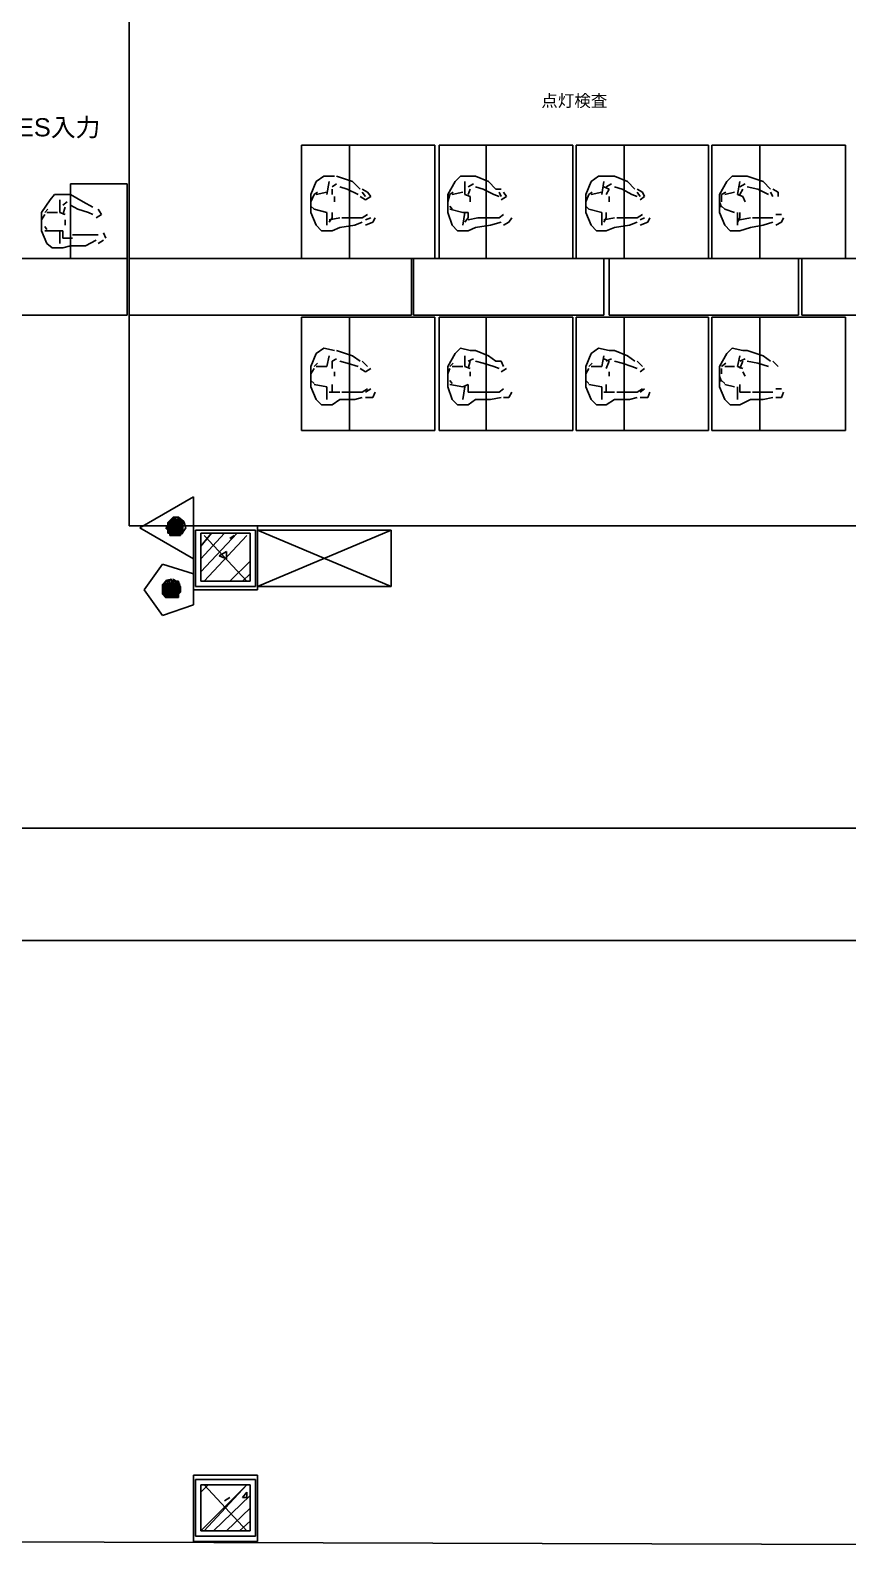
# Model space of a CAD drawing. Header units: millimetres. Extents: x 5 to 415, y 48 to 251.
# Drawn here: x 298.97 to 312.46, y 164.76 to 189.78 of the extents above; entities that cross this region are included whole.
import ezdxf

# ---------------------------------------------------------------- set-up
doc = ezdxf.new("R2010")
doc.units = ezdxf.units.MM
for name, color, linetype in [('H', 7, 'Continuous'), ('P', 7, 'Continuous'), ('T', 7, 'Continuous')]:
    doc.layers.add(name, color=color, linetype=linetype)

msp = doc.modelspace()

# ---------------------------------------------------------------- hatches: boundary and pattern name
at = {"layer": 'H', "linetype": 'Continuous'}
for points in [[(301.237, 181.487), (301.237, 181.663), (301.29, 181.698), (301.29, 181.487), (301.237, 181.487)], [(301.29, 181.434), (301.29, 181.698), (301.325, 181.733), (301.325, 181.434), (301.29, 181.434)], [(301.325, 181.434), (301.325, 181.733), (301.378, 181.733), (301.378, 181.434), (301.325, 181.434)], [(301.378, 181.434), (301.378, 181.733), (301.413, 181.733), (301.413, 181.434), (301.378, 181.434)], [(301.413, 181.434), (301.413, 181.733), (301.449, 181.698), (301.449, 181.434), (301.413, 181.434)], [(301.449, 181.487), (301.449, 181.698), (301.502, 181.663), (301.502, 181.487), (301.449, 181.487)], [(301.202, 181.575), (301.202, 181.61), (301.237, 181.61), (301.237, 181.522), (301.202, 181.575)], [(301.202, 180.428), (301.166, 180.463), (301.166, 180.64), (301.202, 180.675), (301.202, 180.428)], [(301.202, 180.428), (301.202, 180.675), (301.237, 180.675), (301.237, 180.428), (301.202, 180.428)], [(301.237, 180.428), (301.237, 180.675), (301.29, 180.675), (301.29, 180.428), (301.237, 180.428)], [(301.29, 180.428), (301.29, 180.728), (301.325, 180.675), (301.325, 180.428), (301.29, 180.428)], [(301.325, 180.428), (301.325, 180.675), (301.378, 180.675), (301.378, 180.428), (301.325, 180.428)], [(301.378, 180.428), (301.378, 180.675), (301.413, 180.675), (301.413, 180.428), (301.378, 180.428)], [(301.413, 180.463), (301.413, 180.64), (301.449, 180.605), (301.449, 180.516), (301.413, 180.463)]]:
    msp.add_hatch(color=256, dxfattribs=at).paths.add_polyline_path(points)

# ---------------------------------------------------------------- linework, layer by layer
at = {"layer": 'P'}
for points in [[(300.602, 197.273), (300.602, 181.61)], [(305.647, 187.889), (303.442, 187.889)], [(303.442, 187.889), (303.442, 186.02)], [(305.647, 187.889), (303.442, 187.889)], [(303.442, 187.889), (303.442, 186.02)], [(305.647, 187.889), (303.442, 187.889)], [(303.442, 187.889), (303.442, 186.02)], [(305.647, 187.889), (303.442, 187.889)], [(303.442, 187.889), (303.442, 186.02)], [(305.647, 187.889), (304.236, 187.889)], [(304.236, 187.889), (304.236, 186.02)], [(305.647, 186.02), (305.647, 187.889)], [(305.647, 186.02), (305.647, 187.889)], [(305.647, 186.02), (305.647, 187.889)], [(305.647, 186.02), (305.647, 187.889)], [(305.647, 186.02), (305.647, 187.889)], [(307.922, 187.889), (305.717, 187.889)], [(305.717, 187.889), (305.717, 186.02)], [(307.922, 187.889), (305.717, 187.889)], [(305.717, 187.889), (305.717, 186.02)], [(307.922, 187.889), (305.717, 187.889)], [(305.717, 187.889), (305.717, 186.02)], [(307.922, 187.889), (306.493, 187.889)], [(306.493, 187.889), (306.493, 186.02)], [(307.922, 186.02), (307.922, 187.889)], [(307.922, 186.02), (307.922, 187.889)], [(307.922, 186.02), (307.922, 187.889)], [(307.922, 186.02), (307.922, 187.889)], [(310.162, 187.889), (307.975, 187.889)], [(307.975, 187.889), (307.975, 186.02)], [(310.162, 187.889), (307.975, 187.889)], [(307.975, 187.889), (307.975, 186.02)], [(310.162, 187.889), (307.975, 187.889)], [(307.975, 187.889), (307.975, 186.02)], [(310.162, 187.889), (308.769, 187.889)], [(308.769, 187.889), (308.769, 186.02)], [(310.162, 186.02), (310.162, 187.889)], [(310.162, 186.02), (310.162, 187.889)], [(310.162, 186.02), (310.162, 187.889)], [(310.162, 186.02), (310.162, 187.889)], [(312.42, 187.889), (310.215, 187.889)], [(310.215, 187.889), (310.215, 186.02)], [(312.42, 187.889), (310.215, 187.889)], [(310.215, 187.889), (310.215, 186.02)], [(312.42, 187.889), (310.215, 187.889)], [(310.215, 187.889), (310.215, 186.02)], [(312.42, 187.889), (311.009, 187.889)], [(311.009, 187.889), (311.009, 186.02)], [(312.42, 186.02), (312.42, 187.889)], [(312.42, 186.02), (312.42, 187.889)], [(312.42, 186.02), (312.42, 187.889)], [(312.42, 186.02), (312.42, 187.889)], [(300.567, 187.254), (299.632, 187.254)], [(299.632, 187.254), (299.632, 186.02)], [(300.567, 186.02), (300.567, 187.254)], [(303.601, 187.078), (303.689, 187.29)], [(303.689, 187.29), (303.812, 187.378)], [(303.812, 187.378), (303.989, 187.378)], [(303.865, 187.078), (303.9, 187.29)], [(304.024, 187.254), (303.953, 187.202)], [(303.953, 187.166), (303.953, 187.078)], [(304.024, 187.378), (304.288, 187.29)], [(304.077, 187.202), (304.2, 187.166)], [(304.2, 187.166), (304.377, 187.078)], [(304.288, 187.29), (304.412, 187.166)], [(304.447, 187.166), (304.535, 187.113)], [(305.858, 187.078), (305.982, 187.29)], [(305.982, 187.29), (306.07, 187.378)], [(306.07, 187.378), (306.229, 187.378)], [(306.141, 187.078), (306.141, 187.29)], [(306.282, 187.254), (306.193, 187.202)], [(306.229, 187.166), (306.193, 187.078)], [(306.229, 187.378), (306.317, 187.378)], [(306.317, 187.378), (306.529, 187.29)], [(306.317, 187.202), (306.44, 187.166)], [(306.44, 187.166), (306.617, 187.078)], [(306.529, 187.29), (306.652, 187.166)], [(306.652, 187.166), (306.74, 187.166)], [(308.134, 187.078), (308.222, 187.29)], [(308.222, 187.29), (308.345, 187.378)], [(308.345, 187.378), (308.522, 187.378)], [(308.398, 187.078), (308.434, 187.29)], [(308.434, 187.202), (308.522, 187.166)], [(308.557, 187.254), (308.469, 187.202)], [(308.522, 187.166), (308.469, 187.078)], [(308.522, 187.378), (308.61, 187.378)], [(308.61, 187.378), (308.822, 187.29)], [(308.61, 187.202), (308.733, 187.166)], [(308.733, 187.166), (308.892, 187.078)], [(308.822, 187.29), (308.945, 187.166)], [(308.98, 187.166), (309.069, 187.113)], [(310.339, 187.078), (310.462, 187.29)], [(310.462, 187.29), (310.55, 187.378)], [(310.55, 187.378), (310.727, 187.378)], [(310.638, 187.078), (310.674, 187.29)], [(310.762, 187.254), (310.674, 187.202)], [(310.727, 187.166), (310.674, 187.078)], [(310.727, 187.378), (310.797, 187.378)], [(310.797, 187.378), (311.062, 187.29)], [(310.797, 187.202), (310.974, 187.166)], [(310.974, 187.166), (311.15, 187.078)], [(311.062, 187.29), (311.185, 187.166)], [(311.221, 187.166), (311.309, 187.113)], [(299.156, 186.778), (299.297, 186.99)], [(299.297, 186.99), (299.367, 187.078)], [(299.367, 187.078), (299.544, 187.078)], [(299.455, 186.778), (299.455, 186.99)], [(299.579, 186.955), (299.508, 186.902)], [(299.544, 187.078), (299.632, 187.078)], [(299.632, 187.078), (299.843, 186.955)], [(299.632, 186.902), (299.755, 186.831)], [(299.843, 186.955), (300.002, 186.866)], [(303.601, 187.078), (303.601, 186.778)], [(303.653, 187.078), (303.601, 186.955)], [(303.601, 186.955), (303.601, 186.866)], [(303.706, 187.113), (303.653, 187.078)], [(303.865, 187.113), (303.689, 187.078)], [(303.989, 186.955), (303.989, 187.043)], [(304.412, 187.043), (304.5, 186.99)], [(304.5, 187.043), (304.447, 187.113)], [(304.588, 187.043), (304.5, 186.99)], [(304.535, 187.113), (304.588, 187.043)], [(305.858, 187.078), (305.858, 186.778)], [(305.894, 187.078), (305.858, 186.955)], [(305.858, 186.955), (305.858, 186.866)], [(305.947, 187.113), (305.894, 187.078)], [(306.105, 187.113), (305.929, 187.078)], [(306.229, 187.043), (306.141, 187.078)], [(306.229, 186.955), (306.229, 187.043)], [(306.617, 187.078), (306.705, 187.043)], [(306.74, 187.043), (306.705, 187.113)], [(306.828, 187.043), (306.74, 186.99)], [(306.776, 187.113), (306.828, 187.043)], [(308.134, 187.078), (308.134, 186.778)], [(308.187, 187.078), (308.134, 186.955)], [(308.134, 186.955), (308.134, 186.866)], [(308.24, 187.113), (308.187, 187.078)], [(308.398, 187.113), (308.222, 187.078)], [(308.522, 186.955), (308.522, 187.043)], [(308.892, 187.078), (308.98, 187.043)], [(309.033, 187.043), (308.98, 187.113)], [(309.104, 187.043), (309.033, 186.99)], [(309.069, 187.113), (309.104, 187.043)], [(310.339, 187.078), (310.339, 186.778)], [(310.339, 186.955), (310.374, 186.866)], [(310.444, 187.113), (310.374, 187.078)], [(310.374, 187.078), (310.374, 186.955)], [(310.586, 187.113), (310.427, 187.078)], [(310.727, 187.043), (310.638, 187.078)], [(310.762, 186.955), (310.727, 187.043)], [(311.221, 187.043), (311.185, 187.113)], [(311.309, 187.113), (311.309, 187.043)], [(299.156, 186.778), (299.156, 186.478)], [(299.208, 186.743), (299.156, 186.655)], [(299.156, 186.655), (299.156, 186.531)], [(299.261, 186.831), (299.208, 186.778)], [(299.42, 186.778), (299.244, 186.778)], [(299.544, 186.743), (299.455, 186.778)], [(299.544, 186.866), (299.508, 186.743)], [(299.544, 186.567), (299.544, 186.655)], [(299.544, 186.655), (299.544, 186.567)], [(299.755, 186.831), (299.932, 186.778)], [(299.932, 186.778), (300.002, 186.743)], [(300.143, 186.743), (300.055, 186.69)], [(300.09, 186.831), (300.143, 186.743)], [(303.601, 186.884), (303.653, 186.831)], [(303.601, 186.778), (303.689, 186.567)], [(303.653, 186.831), (303.865, 186.778)], [(303.865, 186.778), (303.865, 186.567)], [(304.077, 186.69), (303.9, 186.655)], [(303.9, 186.619), (303.953, 186.69)], [(303.953, 186.69), (303.953, 186.778)], [(304.112, 186.69), (304.288, 186.69)], [(304.288, 186.69), (304.447, 186.69)], [(304.447, 186.69), (304.535, 186.743)], [(304.588, 186.69), (304.5, 186.655)], [(304.659, 186.69), (304.624, 186.619)], [(305.858, 186.778), (305.929, 186.567)], [(305.894, 186.884), (305.929, 186.831)], [(305.894, 186.831), (306.105, 186.778)], [(306.141, 186.778), (306.105, 186.567)], [(306.105, 186.778), (306.193, 186.778)], [(306.141, 186.619), (306.193, 186.69)], [(306.193, 186.69), (306.193, 186.778)], [(306.352, 186.69), (306.193, 186.655)], [(306.352, 186.69), (306.529, 186.69)], [(306.529, 186.69), (306.705, 186.69)], [(306.705, 186.69), (306.776, 186.743)], [(306.917, 186.69), (306.864, 186.619)], [(308.134, 186.884), (308.187, 186.831)], [(308.134, 186.778), (308.222, 186.567)], [(308.187, 186.831), (308.398, 186.778)], [(308.398, 186.778), (308.398, 186.567)], [(308.61, 186.69), (308.434, 186.655)], [(308.434, 186.619), (308.469, 186.69)], [(308.469, 186.69), (308.469, 186.778)], [(308.645, 186.69), (308.822, 186.69)], [(308.822, 186.69), (308.98, 186.69)], [(308.98, 186.69), (309.069, 186.743)], [(309.104, 186.69), (309.033, 186.655)], [(309.192, 186.69), (309.157, 186.619)], [(310.339, 186.778), (310.427, 186.567)], [(310.374, 186.884), (310.427, 186.831)], [(310.427, 186.831), (310.586, 186.778)], [(310.638, 186.778), (310.638, 186.567)], [(310.638, 186.619), (310.674, 186.69)], [(310.674, 186.69), (310.674, 186.778)], [(310.85, 186.69), (310.674, 186.655)], [(310.885, 186.69), (311.009, 186.69)], [(311.009, 186.69), (311.221, 186.69)], [(311.273, 186.743), (311.362, 186.743)], [(311.397, 186.69), (311.362, 186.619)], [(299.156, 186.478), (299.244, 186.267)], [(299.208, 186.549), (299.244, 186.496)], [(299.208, 186.478), (299.42, 186.478)], [(299.42, 186.478), (299.508, 186.478)], [(299.455, 186.478), (299.455, 186.267)], [(299.508, 186.355), (299.508, 186.478)], [(299.667, 186.408), (299.843, 186.408)], [(299.843, 186.408), (300.002, 186.408)], [(300.002, 186.408), (300.09, 186.408)], [(300.179, 186.443), (300.214, 186.355)], [(303.689, 186.567), (303.777, 186.478)], [(303.777, 186.478), (303.953, 186.478)], [(303.953, 186.478), (304.077, 186.531)], [(304.077, 186.531), (304.324, 186.567)], [(304.324, 186.567), (304.447, 186.619)], [(304.5, 186.567), (304.624, 186.619)], [(305.929, 186.567), (306.017, 186.478)], [(306.017, 186.478), (306.193, 186.478)], [(306.193, 186.478), (306.317, 186.531)], [(306.317, 186.531), (306.564, 186.567)], [(306.564, 186.567), (306.74, 186.619)], [(306.776, 186.567), (306.864, 186.619)], [(308.222, 186.567), (308.31, 186.478)], [(308.31, 186.478), (308.469, 186.478)], [(308.469, 186.478), (308.61, 186.531)], [(308.61, 186.531), (308.857, 186.567)], [(308.857, 186.567), (308.98, 186.619)], [(309.033, 186.567), (309.157, 186.619)], [(310.427, 186.567), (310.515, 186.478)], [(310.515, 186.478), (310.674, 186.478)], [(310.674, 186.478), (310.85, 186.531)], [(310.85, 186.531), (311.062, 186.567)], [(311.062, 186.567), (311.221, 186.619)], [(311.273, 186.567), (311.362, 186.619)], [(299.244, 186.267), (299.332, 186.196)], [(299.332, 186.196), (299.508, 186.196)], [(299.667, 186.355), (299.508, 186.355)], [(299.508, 186.196), (299.632, 186.231)], [(299.632, 186.231), (299.879, 186.231)], [(299.879, 186.231), (300.055, 186.32)], [(300.09, 186.267), (300.179, 186.32)], [(300.567, 186.02), (292.682, 186.02)], [(299.632, 186.02), (300.567, 186.02)], [(300.567, 185.085), (300.567, 186.02)], [(305.259, 186.02), (300.602, 186.02)], [(300.602, 186.02), (300.602, 185.085)], [(303.442, 186.02), (305.647, 186.02)], [(303.442, 186.02), (305.647, 186.02)], [(303.442, 186.02), (305.647, 186.02)], [(303.442, 186.02), (305.647, 186.02)], [(304.236, 186.02), (305.647, 186.02)], [(305.259, 185.085), (305.259, 186.02)], [(308.434, 186.02), (305.294, 186.02)], [(305.294, 186.02), (305.294, 185.085)], [(305.717, 186.02), (307.922, 186.02)], [(305.717, 186.02), (307.922, 186.02)], [(305.717, 186.02), (307.922, 186.02)], [(306.493, 186.02), (307.922, 186.02)], [(307.975, 186.02), (310.162, 186.02)], [(307.975, 186.02), (310.162, 186.02)], [(307.975, 186.02), (310.162, 186.02)], [(308.434, 185.085), (308.434, 186.02)], [(311.644, 186.02), (308.522, 186.02)], [(308.522, 186.02), (308.522, 185.085)], [(308.769, 186.02), (310.162, 186.02)], [(310.215, 186.02), (312.42, 186.02)], [(310.215, 186.02), (312.42, 186.02)], [(310.215, 186.02), (312.42, 186.02)], [(311.009, 186.02), (312.42, 186.02)], [(311.644, 185.085), (311.644, 186.02)], [(314.819, 186.02), (311.697, 186.02)], [(311.697, 186.02), (311.697, 185.085)], [(292.682, 185.085), (300.567, 185.085)], [(300.602, 185.085), (305.259, 185.085)], [(303.442, 185.05), (305.647, 185.05)], [(303.442, 183.18), (303.442, 185.05)], [(303.442, 185.05), (305.647, 185.05)], [(303.442, 183.18), (303.442, 185.05)], [(303.442, 185.05), (305.647, 185.05)], [(303.442, 183.18), (303.442, 185.05)], [(305.647, 185.05), (303.442, 185.05)], [(303.442, 185.05), (303.442, 183.18)], [(305.647, 185.05), (304.236, 185.05)], [(304.236, 185.05), (304.236, 183.18)], [(305.294, 185.085), (308.434, 185.085)], [(305.647, 185.05), (305.647, 183.18)], [(305.647, 185.05), (305.647, 183.18)], [(305.647, 185.05), (305.647, 183.18)], [(305.647, 183.18), (305.647, 185.05)], [(305.647, 183.18), (305.647, 185.05)], [(305.717, 185.05), (307.922, 185.05)], [(305.717, 183.18), (305.717, 185.05)], [(305.717, 185.05), (307.922, 185.05)], [(305.717, 183.18), (305.717, 185.05)], [(307.922, 185.05), (305.717, 185.05)], [(305.717, 185.05), (305.717, 183.18)], [(307.922, 185.05), (306.493, 185.05)], [(306.493, 185.05), (306.493, 183.18)], [(307.922, 185.05), (307.922, 183.18)], [(307.922, 185.05), (307.922, 183.18)], [(307.922, 183.18), (307.922, 185.05)], [(307.922, 183.18), (307.922, 185.05)], [(307.975, 185.05), (310.162, 185.05)], [(307.975, 183.18), (307.975, 185.05)], [(307.975, 185.05), (310.162, 185.05)], [(307.975, 183.18), (307.975, 185.05)], [(310.162, 185.05), (307.975, 185.05)], [(307.975, 185.05), (307.975, 183.18)], [(308.522, 185.085), (311.644, 185.085)], [(310.162, 185.05), (308.769, 185.05)], [(308.769, 185.05), (308.769, 183.18)], [(310.162, 185.05), (310.162, 183.18)], [(310.162, 185.05), (310.162, 183.18)], [(310.162, 183.18), (310.162, 185.05)], [(310.162, 183.18), (310.162, 185.05)], [(310.215, 185.05), (312.42, 185.05)], [(310.215, 183.18), (310.215, 185.05)], [(310.215, 185.05), (312.42, 185.05)], [(310.215, 183.18), (310.215, 185.05)], [(312.42, 185.05), (310.215, 185.05)], [(310.215, 185.05), (310.215, 183.18)], [(312.42, 185.05), (311.009, 185.05)], [(311.009, 185.05), (311.009, 183.18)], [(311.697, 185.085), (314.819, 185.085)], [(312.42, 185.05), (312.42, 183.18)], [(312.42, 185.05), (312.42, 183.18)], [(312.42, 183.18), (312.42, 185.05)], [(312.42, 183.18), (312.42, 185.05)], [(303.601, 184.238), (303.689, 184.45)], [(303.689, 184.45), (303.812, 184.538)], [(303.812, 184.538), (303.989, 184.503)], [(303.865, 184.238), (303.9, 184.415)], [(304.024, 184.503), (304.288, 184.415)], [(304.288, 184.415), (304.412, 184.326)], [(305.858, 184.238), (305.982, 184.45)], [(305.982, 184.45), (306.07, 184.538)], [(306.07, 184.538), (306.229, 184.503)], [(306.141, 184.238), (306.141, 184.415)], [(306.229, 184.503), (306.317, 184.503)], [(306.317, 184.503), (306.529, 184.415)], [(306.529, 184.415), (306.652, 184.326)], [(308.134, 184.238), (308.222, 184.45)], [(308.222, 184.45), (308.345, 184.538)], [(308.345, 184.538), (308.522, 184.503)], [(308.398, 184.238), (308.434, 184.415)], [(308.522, 184.503), (308.61, 184.503)], [(308.61, 184.503), (308.822, 184.415)], [(308.822, 184.415), (308.945, 184.326)], [(310.339, 184.238), (310.462, 184.45)], [(310.462, 184.45), (310.55, 184.538)], [(310.55, 184.538), (310.727, 184.503)], [(310.638, 184.238), (310.674, 184.415)], [(310.727, 184.503), (310.797, 184.503)], [(310.797, 184.503), (311.062, 184.415)], [(311.062, 184.415), (311.185, 184.326)], [(303.601, 184.238), (303.601, 183.903)], [(303.653, 184.203), (303.601, 184.115)], [(303.706, 184.291), (303.653, 184.238)], [(303.865, 184.238), (303.689, 184.238)], [(304.024, 184.362), (303.953, 184.326)], [(303.953, 184.326), (303.953, 184.203)], [(303.989, 184.079), (303.989, 184.15)], [(304.077, 184.326), (304.2, 184.291)], [(304.2, 184.291), (304.377, 184.238)], [(304.412, 184.203), (304.5, 184.15)], [(304.447, 184.326), (304.535, 184.238)], [(304.588, 184.203), (304.5, 184.15)], [(305.858, 184.238), (305.858, 183.903)], [(305.894, 184.203), (305.858, 184.115)], [(305.947, 184.291), (305.894, 184.238)], [(306.105, 184.238), (305.929, 184.238)], [(306.229, 184.203), (306.141, 184.238)], [(306.282, 184.362), (306.193, 184.326)], [(306.229, 184.326), (306.193, 184.203)], [(306.229, 184.079), (306.229, 184.15)], [(306.317, 184.326), (306.44, 184.291)], [(306.44, 184.291), (306.617, 184.238)], [(306.617, 184.238), (306.705, 184.203)], [(306.652, 184.326), (306.74, 184.326)], [(306.74, 184.326), (306.776, 184.238)], [(306.828, 184.203), (306.74, 184.15)], [(308.134, 184.238), (308.134, 183.903)], [(308.187, 184.203), (308.134, 184.115)], [(308.24, 184.291), (308.187, 184.238)], [(308.398, 184.238), (308.222, 184.238)], [(308.434, 184.362), (308.522, 184.326)], [(308.557, 184.362), (308.469, 184.326)], [(308.522, 184.326), (308.469, 184.203)], [(308.522, 184.079), (308.522, 184.15)], [(308.61, 184.326), (308.733, 184.291)], [(308.733, 184.291), (308.892, 184.238)], [(308.892, 184.238), (308.98, 184.203)], [(308.98, 184.326), (309.069, 184.238)], [(309.104, 184.203), (309.033, 184.15)], [(310.339, 184.238), (310.339, 183.903)], [(310.444, 184.291), (310.374, 184.238)], [(310.374, 184.203), (310.374, 184.115)], [(310.586, 184.238), (310.427, 184.238)], [(310.727, 184.203), (310.638, 184.238)], [(310.762, 184.362), (310.674, 184.326)], [(310.727, 184.326), (310.674, 184.203)], [(310.762, 184.079), (310.727, 184.15)], [(310.797, 184.326), (310.974, 184.291)], [(310.974, 184.291), (311.15, 184.238)], [(311.221, 184.326), (311.309, 184.238)], [(303.601, 184.079), (303.601, 183.991)], [(303.601, 184.009), (303.653, 183.956)], [(303.601, 183.903), (303.689, 183.691)], [(303.653, 183.938), (303.865, 183.903)], [(303.865, 183.903), (303.865, 183.691)], [(303.953, 183.815), (303.953, 183.938)], [(305.858, 184.079), (305.858, 183.991)], [(305.858, 183.903), (305.929, 183.691)], [(305.894, 184.009), (305.929, 183.956)], [(305.894, 183.938), (306.105, 183.903)], [(306.105, 183.903), (306.193, 183.938)], [(306.141, 183.903), (306.105, 183.691)], [(306.193, 183.815), (306.193, 183.938)], [(308.134, 184.079), (308.134, 183.991)], [(308.134, 184.009), (308.187, 183.956)], [(308.134, 183.903), (308.222, 183.691)], [(308.187, 183.938), (308.398, 183.903)], [(308.398, 183.903), (308.398, 183.691)], [(308.469, 183.815), (308.469, 183.938)], [(310.339, 184.079), (310.374, 183.991)], [(310.339, 183.903), (310.427, 183.691)], [(310.374, 184.009), (310.427, 183.956)], [(310.427, 183.938), (310.586, 183.903)], [(310.638, 183.903), (310.638, 183.691)], [(310.674, 183.815), (310.674, 183.938)], [(303.689, 183.691), (303.777, 183.603)], [(304.077, 183.815), (303.9, 183.815)], [(303.953, 183.603), (304.077, 183.691)], [(304.077, 183.691), (304.324, 183.691)], [(304.112, 183.815), (304.288, 183.815)], [(304.288, 183.815), (304.447, 183.815)], [(304.324, 183.691), (304.447, 183.727)], [(304.447, 183.815), (304.535, 183.868)], [(304.588, 183.868), (304.5, 183.815)], [(304.5, 183.727), (304.624, 183.727)], [(304.659, 183.815), (304.624, 183.727)], [(305.929, 183.691), (306.017, 183.603)], [(306.352, 183.815), (306.193, 183.815)], [(306.193, 183.603), (306.317, 183.691)], [(306.317, 183.691), (306.564, 183.691)], [(306.352, 183.815), (306.529, 183.815)], [(306.529, 183.815), (306.705, 183.815)], [(306.564, 183.691), (306.74, 183.727)], [(306.705, 183.815), (306.776, 183.868)], [(306.776, 183.727), (306.864, 183.727)], [(306.917, 183.815), (306.864, 183.727)], [(308.222, 183.691), (308.31, 183.603)], [(308.61, 183.815), (308.434, 183.815)], [(308.469, 183.603), (308.61, 183.691)], [(308.61, 183.691), (308.857, 183.691)], [(308.645, 183.815), (308.822, 183.815)], [(308.822, 183.815), (308.98, 183.815)], [(308.857, 183.691), (308.98, 183.727)], [(308.98, 183.815), (309.069, 183.868)], [(309.104, 183.868), (309.033, 183.815)], [(309.033, 183.727), (309.157, 183.727)], [(309.192, 183.815), (309.157, 183.727)], [(310.427, 183.691), (310.515, 183.603)], [(310.85, 183.815), (310.674, 183.815)], [(310.674, 183.603), (310.85, 183.691)], [(310.85, 183.691), (311.062, 183.691)], [(310.885, 183.815), (311.009, 183.815)], [(311.009, 183.815), (311.221, 183.815)], [(311.062, 183.691), (311.221, 183.727)], [(311.273, 183.868), (311.362, 183.868)], [(311.273, 183.727), (311.362, 183.727)], [(311.397, 183.815), (311.362, 183.727)], [(303.777, 183.603), (303.953, 183.603)], [(306.017, 183.603), (306.193, 183.603)], [(308.31, 183.603), (308.469, 183.603)], [(310.515, 183.603), (310.674, 183.603)], [(305.647, 183.18), (303.442, 183.18)], [(305.647, 183.18), (303.442, 183.18)], [(305.647, 183.18), (303.442, 183.18)], [(303.442, 183.18), (305.647, 183.18)], [(304.236, 183.18), (305.647, 183.18)], [(307.922, 183.18), (305.717, 183.18)], [(307.922, 183.18), (305.717, 183.18)], [(305.717, 183.18), (307.922, 183.18)], [(306.493, 183.18), (307.922, 183.18)], [(310.162, 183.18), (307.975, 183.18)], [(310.162, 183.18), (307.975, 183.18)], [(307.975, 183.18), (310.162, 183.18)], [(308.769, 183.18), (310.162, 183.18)], [(312.42, 183.18), (310.215, 183.18)], [(312.42, 183.18), (310.215, 183.18)], [(310.215, 183.18), (312.42, 183.18)], [(311.009, 183.18), (312.42, 183.18)], [(301.66, 182.086), (300.778, 181.575)], [(301.66, 181.063), (301.66, 182.086)], [(301.308, 181.716), (301.237, 181.628)], [(301.237, 181.487), (301.272, 181.698)], [(301.272, 181.698), (301.237, 181.663)], [(301.237, 181.487), (301.272, 181.698)], [(301.237, 181.663), (301.237, 181.539)], [(301.237, 181.539), (301.237, 181.663)], [(301.237, 181.663), (301.237, 181.539)], [(301.237, 181.61), (301.237, 181.663)], [(301.237, 181.663), (301.237, 181.539)], [(301.237, 181.539), (301.237, 181.663)], [(301.237, 181.663), (301.237, 181.663)], [(301.237, 181.539), (301.237, 181.663)], [(301.237, 181.663), (301.237, 181.487)], [(301.237, 181.663), (301.237, 181.487)], [(301.272, 181.451), (301.325, 181.751)], [(301.325, 181.751), (301.272, 181.698)], [(301.272, 181.451), (301.325, 181.751)], [(301.272, 181.698), (301.272, 181.487)], [(301.272, 181.698), (301.272, 181.487)], [(301.272, 181.451), (301.272, 181.698)], [(301.272, 181.487), (301.272, 181.698)], [(301.272, 181.698), (301.272, 181.698)], [(301.272, 181.698), (301.272, 181.487)], [(301.272, 181.698), (301.272, 181.451)], [(301.378, 181.751), (301.308, 181.716)], [(301.325, 181.751), (301.325, 181.451)], [(301.325, 181.751), (301.325, 181.451)], [(301.325, 181.451), (301.325, 181.751)], [(301.325, 181.751), (301.325, 181.751)], [(301.325, 181.451), (301.325, 181.751)], [(301.325, 181.751), (301.325, 181.751)], [(301.325, 181.751), (301.325, 181.451)], [(301.325, 181.751), (301.325, 181.451)], [(301.325, 181.451), (301.36, 181.751)], [(301.36, 181.751), (301.325, 181.751)], [(301.325, 181.451), (301.36, 181.751)], [(301.36, 181.751), (301.36, 181.451)], [(301.36, 181.751), (301.36, 181.451)], [(301.36, 181.451), (301.413, 181.751)], [(301.413, 181.751), (301.36, 181.751)], [(301.36, 181.451), (301.413, 181.751)], [(301.502, 181.681), (301.413, 181.751)], [(301.413, 181.751), (301.413, 181.451)], [(301.413, 181.751), (301.413, 181.451)], [(301.413, 181.451), (301.413, 181.751)], [(301.413, 181.751), (301.413, 181.751)], [(301.413, 181.451), (301.413, 181.751)], [(301.413, 181.751), (301.413, 181.751)], [(301.413, 181.751), (301.413, 181.451)], [(301.413, 181.751), (301.413, 181.451)], [(301.449, 181.698), (301.413, 181.751)], [(301.413, 181.451), (301.449, 181.698)], [(301.413, 181.451), (301.449, 181.698)], [(301.449, 181.698), (301.449, 181.451)], [(301.449, 181.698), (301.449, 181.451)], [(301.449, 181.487), (301.449, 181.698)], [(301.449, 181.451), (301.449, 181.698)], [(301.449, 181.698), (301.449, 181.698)], [(301.449, 181.698), (301.449, 181.451)], [(301.449, 181.698), (301.449, 181.487)], [(301.484, 181.663), (301.449, 181.698)], [(301.449, 181.487), (301.484, 181.663)], [(301.449, 181.487), (301.484, 181.663)], [(301.484, 181.663), (301.484, 181.487)], [(301.484, 181.663), (301.484, 181.487)], [(301.484, 181.539), (301.484, 181.663)], [(301.484, 181.487), (301.484, 181.663)], [(301.484, 181.663), (301.484, 181.663)], [(301.484, 181.663), (301.484, 181.487)], [(301.484, 181.539), (301.484, 181.663)], [(301.484, 181.663), (301.484, 181.61)], [(301.537, 181.575), (301.502, 181.681)], [(300.602, 181.61), (314.819, 181.61)], [(300.778, 181.575), (301.66, 181.063)], [(301.202, 181.61), (301.237, 181.61)], [(301.237, 181.61), (301.202, 181.61)], [(301.202, 181.575), (301.237, 181.539)], [(301.237, 181.539), (301.202, 181.575)], [(301.237, 181.628), (301.255, 181.522)], [(301.237, 181.539), (301.237, 181.61)], [(301.237, 181.487), (301.237, 181.539)], [(301.272, 181.487), (301.237, 181.487)], [(301.255, 181.522), (301.36, 181.451)], [(301.272, 181.487), (301.272, 181.451)], [(301.325, 181.451), (301.272, 181.451)], [(301.36, 181.451), (301.325, 181.451)], [(301.36, 181.451), (301.466, 181.469)], [(301.413, 181.451), (301.36, 181.451)], [(301.449, 181.451), (301.413, 181.451)], [(301.449, 181.451), (301.449, 181.487)], [(301.484, 181.487), (301.449, 181.487)], [(301.466, 181.469), (301.537, 181.575)], [(301.484, 181.61), (301.484, 181.539)], [(301.484, 181.539), (301.484, 181.61)], [(301.484, 181.61), (301.484, 181.539)], [(301.484, 181.61), (301.484, 181.539)], [(301.484, 181.539), (301.484, 181.61)], [(301.484, 181.61), (301.484, 181.61)], [(301.484, 181.539), (301.484, 181.61)], [(301.484, 181.61), (301.484, 181.575)], [(301.484, 181.575), (301.484, 181.539)], [(301.484, 181.487), (301.484, 181.539)], [(301.66, 181.61), (301.66, 180.552)], [(302.719, 181.61), (301.66, 181.61)], [(301.696, 181.539), (301.696, 180.605)], [(302.683, 181.539), (301.696, 181.539)], [(301.784, 181.275), (301.96, 181.487)], [(301.784, 181.063), (302.172, 181.487)], [(301.784, 180.852), (302.383, 181.487)], [(302.595, 181.487), (301.784, 181.487)], [(301.784, 181.487), (301.784, 180.693)], [(301.837, 181.451), (302.542, 180.693)], [(302.542, 181.451), (301.837, 180.693)], [(302.331, 181.451), (302.26, 181.398)], [(302.26, 181.398), (302.331, 181.451)], [(302.595, 180.693), (302.595, 181.487)], [(302.683, 180.605), (302.683, 181.539)], [(302.719, 180.552), (302.719, 181.61)], [(302.719, 181.539), (302.719, 180.605)], [(304.923, 181.539), (302.719, 181.539)], [(304.923, 181.539), (302.719, 180.605)], [(304.923, 180.605), (302.719, 181.539)], [(304.923, 180.605), (304.923, 181.539)], [(302.084, 181.116), (302.207, 181.187)], [(302.207, 181.187), (302.207, 181.063)], [(301.149, 180.975), (300.849, 180.552)], [(301.66, 180.816), (301.149, 180.975)], [(302.207, 181.063), (302.084, 181.116)], [(302.26, 180.693), (302.595, 181.028)], [(301.219, 180.71), (301.149, 180.605)], [(301.149, 180.481), (301.202, 180.693)], [(301.202, 180.693), (301.149, 180.64)], [(301.149, 180.481), (301.202, 180.693)], [(301.149, 180.516), (301.149, 180.64)], [(301.149, 180.64), (301.149, 180.605)], [(301.149, 180.516), (301.149, 180.64)], [(301.149, 180.64), (301.149, 180.481)], [(301.149, 180.64), (301.149, 180.481)], [(301.149, 180.481), (301.149, 180.64)], [(301.149, 180.64), (301.149, 180.64)], [(301.149, 180.481), (301.149, 180.64)], [(301.149, 180.64), (301.149, 180.64)], [(301.149, 180.64), (301.149, 180.481)], [(301.149, 180.64), (301.149, 180.481)], [(301.202, 180.693), (301.202, 180.428)], [(301.202, 180.693), (301.202, 180.428)], [(301.202, 180.428), (301.202, 180.693)], [(301.202, 180.693), (301.202, 180.693)], [(301.202, 180.428), (301.202, 180.693)], [(301.202, 180.693), (301.202, 180.693)], [(301.202, 180.693), (301.202, 180.428)], [(301.202, 180.693), (301.202, 180.428)], [(301.202, 180.428), (301.237, 180.693)], [(301.237, 180.693), (301.202, 180.693)], [(301.202, 180.428), (301.237, 180.693)], [(301.308, 180.728), (301.219, 180.71)], [(301.237, 180.693), (301.237, 180.428)], [(301.237, 180.693), (301.237, 180.428)], [(301.237, 180.428), (301.272, 180.693)], [(301.272, 180.693), (301.237, 180.693)], [(301.237, 180.428), (301.272, 180.693)], [(301.272, 180.728), (301.272, 180.428)], [(301.272, 180.428), (301.272, 180.728)], [(301.272, 180.728), (301.272, 180.428)], [(301.272, 180.693), (301.272, 180.728)], [(301.272, 180.728), (301.272, 180.428)], [(301.325, 180.693), (301.272, 180.728)], [(301.272, 180.693), (301.272, 180.428)], [(301.272, 180.428), (301.272, 180.693)], [(301.272, 180.428), (301.325, 180.693)], [(301.272, 180.428), (301.325, 180.693)], [(301.431, 180.658), (301.325, 180.728)], [(301.325, 180.693), (301.325, 180.428)], [(301.325, 180.693), (301.325, 180.428)], [(301.325, 180.428), (301.325, 180.693)], [(301.325, 180.693), (301.325, 180.693)], [(301.325, 180.428), (301.325, 180.693)], [(301.325, 180.693), (301.325, 180.693)], [(301.325, 180.693), (301.325, 180.428)], [(301.325, 180.693), (301.325, 180.428)], [(301.325, 180.428), (301.36, 180.693)], [(301.36, 180.693), (301.325, 180.693)], [(301.325, 180.428), (301.36, 180.693)], [(301.36, 180.693), (301.36, 180.428)], [(301.36, 180.693), (301.36, 180.428)], [(301.36, 180.428), (301.413, 180.693)], [(301.413, 180.693), (301.36, 180.693)], [(301.36, 180.428), (301.413, 180.693)], [(301.413, 180.693), (301.413, 180.428)], [(301.413, 180.693), (301.413, 180.428)], [(301.413, 180.64), (301.413, 180.693)], [(301.413, 180.428), (301.413, 180.64)], [(301.413, 180.428), (301.413, 180.64)], [(301.413, 180.64), (301.413, 180.481)], [(301.413, 180.64), (301.413, 180.481)], [(301.413, 180.481), (301.413, 180.64)], [(301.413, 180.64), (301.413, 180.64)], [(301.413, 180.481), (301.413, 180.64)], [(301.413, 180.64), (301.413, 180.64)], [(301.413, 180.64), (301.413, 180.481)], [(301.413, 180.64), (301.413, 180.481)], [(301.449, 180.605), (301.413, 180.64)], [(301.449, 180.552), (301.431, 180.658)], [(301.66, 180.305), (301.66, 180.816)], [(301.784, 180.693), (302.595, 180.693)], [(302.472, 180.693), (302.595, 180.816)], [(300.849, 180.552), (301.149, 180.128)], [(301.149, 180.605), (301.166, 180.499)], [(301.149, 180.605), (301.149, 180.605)], [(301.149, 180.605), (301.149, 180.605)], [(301.149, 180.605), (301.149, 180.516)], [(301.149, 180.552), (301.149, 180.516)], [(301.149, 180.516), (301.149, 180.552)], [(301.149, 180.481), (301.149, 180.516)], [(301.202, 180.428), (301.149, 180.481)], [(301.166, 180.499), (301.272, 180.428)], [(301.237, 180.428), (301.202, 180.428)], [(301.272, 180.428), (301.237, 180.428)], [(301.272, 180.428), (301.378, 180.463)], [(301.325, 180.428), (301.272, 180.428)], [(301.36, 180.428), (301.325, 180.428)], [(301.413, 180.428), (301.36, 180.428)], [(301.378, 180.463), (301.449, 180.552)], [(301.413, 180.481), (301.449, 180.605)], [(301.413, 180.481), (301.449, 180.605)], [(301.449, 180.516), (301.413, 180.481)], [(301.413, 180.481), (301.413, 180.428)], [(301.449, 180.605), (301.449, 180.516)], [(301.449, 180.552), (301.449, 180.605)], [(301.449, 180.605), (301.449, 180.552)], [(301.449, 180.552), (301.449, 180.516)], [(301.449, 180.516), (301.449, 180.552)], [(301.66, 180.552), (302.719, 180.552)], [(301.696, 180.605), (302.683, 180.605)], [(302.719, 180.605), (304.923, 180.605)], [(301.149, 180.128), (301.66, 180.305)], [(283.916, 176.618), (326.813, 176.618)], [(326.813, 174.766), (283.916, 174.766)], [(301.66, 165.947), (301.66, 164.853)], [(302.719, 165.947), (301.66, 165.947)], [(302.719, 164.853), (302.719, 165.947)], [(301.696, 165.876), (301.696, 164.941)], [(302.683, 165.876), (301.696, 165.876)], [(301.784, 165.029), (302.542, 165.788)], [(301.784, 165.664), (301.907, 165.788)], [(302.595, 165.788), (301.784, 165.788)], [(301.784, 165.788), (301.784, 165.029)], [(301.837, 165.788), (302.542, 165.029)], [(302.542, 165.788), (301.837, 165.029)], [(302.542, 165.664), (302.472, 165.576)], [(302.542, 165.576), (302.542, 165.664)], [(302.595, 165.029), (302.595, 165.788)], [(302.683, 164.941), (302.683, 165.876)], [(301.995, 165.029), (302.595, 165.612)], [(302.26, 165.576), (302.172, 165.523)], [(302.172, 165.523), (302.26, 165.576)], [(302.207, 165.029), (302.595, 165.4)], [(302.472, 165.576), (302.542, 165.576)], [(302.419, 165.029), (302.595, 165.188)], [(325.49, 164.765), (283.916, 164.888)], [(301.696, 164.941), (302.683, 164.941)], [(301.784, 165.029), (302.595, 165.029)], [(301.66, 164.853), (302.719, 164.853)]]:
    msp.add_lwpolyline(points, dxfattribs=at)

# ---------------------------------------------------------------- texts
at = {"layer": 'T', "attachment_point": 7}
for s, insert, char_height in [('{\\fArial|b0|i0|c0|p18;点灯検査}', (307.4, 188.5), 0.2), ('{\\fArial|b0|i0|c0|p18;MES入力}', (298.4, 188), 0.3)]:
    msp.add_mtext(s, dxfattribs=dict(at, insert=insert, char_height=char_height))

doc.saveas('drawing.dxf')
